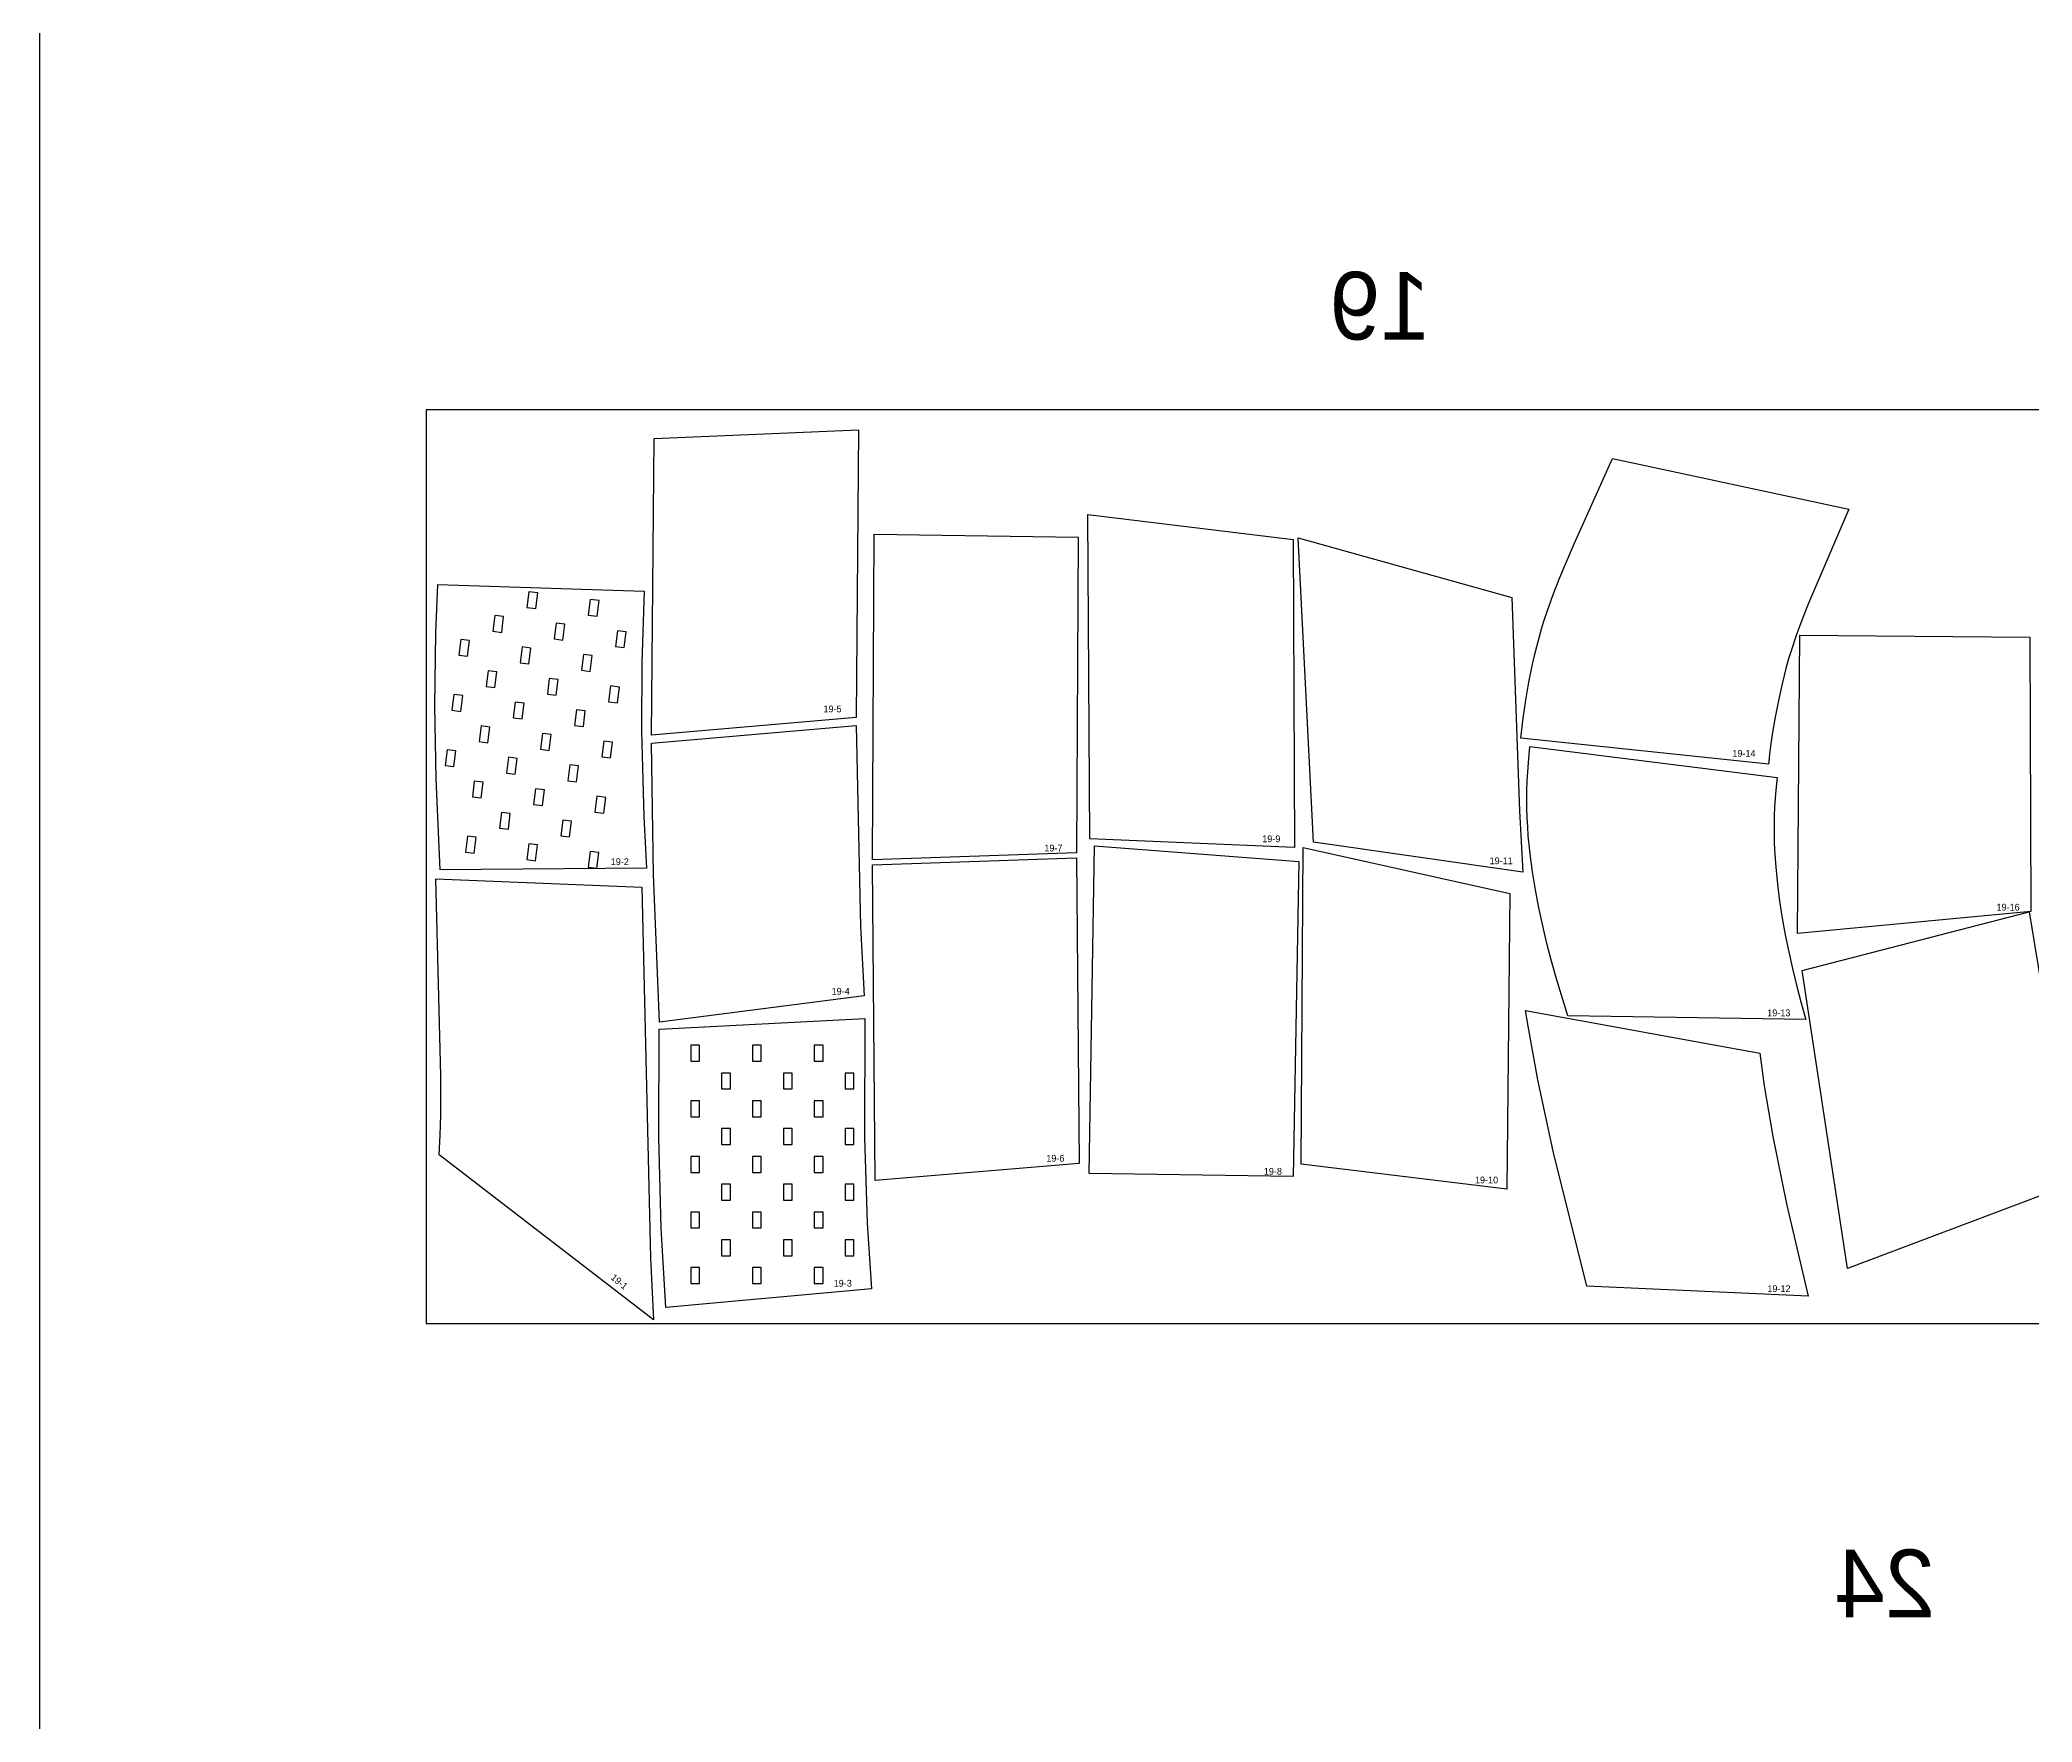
# Model space of a CAD drawing. Header units: millimetres. Extents: x 12942 to 18383, y 13072 to 17462.
# Drawn here: x 12942 to 13531, y 14723 to 15221 of the extents above; entities that cross this region are included whole.
import ezdxf

# ---------------------------------------------------------------- set-up
doc = ezdxf.new("R2010")
doc.units = ezdxf.units.MM
doc.header["$LTSCALE"] = 100
doc.header["$MEASUREMENT"] = 0
for name, color, linetype in [('CUT', 3, 'Continuous'), ('Default', 7, 'Continuous'), ('text', 1, 'Continuous')]:
    doc.layers.add(name, color=color, linetype=linetype)

msp = doc.modelspace()

# ---------------------------------------------------------------- linework, layer by layer
at = {"layer": 'CUT'}
for points in [[(13123.33, 15102.7), (13183.78, 15105.32), (13183.03, 15020.26), (13122.57, 15015.09), (13123.33, 15102.7)], [(13406.54, 15096.81), (13476.36, 15081.81), (13464.53, 15054.27), (13462.67, 15049.57), (13460.92, 15044.82), (13459.3, 15040.02), (13458.56, 15037.6), (13457.86, 15035.17), (13457.21, 15032.72), (13456.61, 15030.26), (13455.53, 15025.31), (13454.57, 15020.34), (13453.74, 15015.35), (13453.06, 15010.33), (13452.66, 15006.53), (13379.46, 15014.17), (13380.12, 15020.07), (13380.9, 15025.4), (13381.84, 15030.71), (13382.91, 15036), (13383.5, 15038.63), (13384.13, 15041.25), (13384.82, 15043.85), (13385.57, 15046.44), (13386.37, 15049.02), (13387.22, 15051.58), (13389.04, 15056.65), (13391.01, 15061.67), (13395.24, 15071.59), (13406.54, 15096.81)], [(13251.5, 15080.3), (13312.21, 15072.93), (13312.6, 14981.89), (13252.1, 14984.47), (13251.5, 15080.3)], [(13188.35, 15074.47), (13248.69, 15073.58), (13248.16, 14980.28), (13187.84, 14978.21), (13188.35, 15074.47)], [(13313.69, 15073.41), (13376.75, 15055.73), (13379.03, 14992.68), (13380.02, 14974.54), (13318.14, 14983.47), (13313.69, 15073.41)], [(13120.39, 15057.58), (13119.68, 15036.51), (13119.6, 15016.26), (13120.32, 14990.96), (13121.08, 14975.79), (13060.14, 14975.24), (13058.93, 15002.17), (13058.58, 15023.74), (13058.87, 15045.3), (13059.42, 15059.56), (13120.39, 15057.58)], [(13085.79, 15052.78), (13088.37, 15052.46), (13088.95, 15057.11), (13086.37, 15057.44), (13085.79, 15052.78)], [(13103.9, 15050.53), (13106.49, 15050.21), (13107.07, 15054.87), (13104.48, 15055.19), (13103.9, 15050.53)], [(13075.72, 15045.75), (13078.31, 15045.43), (13078.88, 15050.09), (13076.3, 15050.41), (13075.72, 15045.75)], [(13093.83, 15043.5), (13096.42, 15043.18), (13097, 15047.84), (13094.41, 15048.16), (13093.83, 15043.5)], [(13065.65, 15038.73), (13068.24, 15038.4), (13068.82, 15043.06), (13066.23, 15043.38), (13065.65, 15038.73)], [(13083.76, 15036.48), (13086.35, 15036.16), (13086.93, 15040.81), (13084.34, 15041.13), (13083.76, 15036.48)], [(13111.95, 15041.25), (13114.53, 15040.93), (13115.11, 15045.59), (13112.52, 15045.91), (13111.95, 15041.25)], [(13461.14, 14956.46), (13461.83, 15044.59), (13529.82, 15044.06), (13530.09, 14962.92), (13461.14, 14956.46)], [(13101.88, 15034.23), (13104.46, 15033.91), (13105.04, 15038.56), (13102.45, 15038.89), (13101.88, 15034.23)], [(13073.69, 15029.45), (13076.28, 15029.13), (13076.86, 15033.79), (13074.27, 15034.11), (13073.69, 15029.45)], [(13091.81, 15027.2), (13094.4, 15026.88), (13094.97, 15031.54), (13092.39, 15031.86), (13091.81, 15027.2)], [(13109.92, 15024.95), (13112.51, 15024.63), (13113.09, 15029.29), (13110.5, 15029.61), (13109.92, 15024.95)], [(13063.63, 15022.42), (13066.21, 15022.1), (13066.79, 15026.76), (13064.2, 15027.08), (13063.63, 15022.42)], [(13081.74, 15020.17), (13084.33, 15019.85), (13084.91, 15024.51), (13082.32, 15024.83), (13081.74, 15020.17)], [(13071.67, 15013.15), (13074.26, 15012.83), (13074.84, 15017.48), (13072.25, 15017.81), (13071.67, 15013.15)], [(13099.85, 15017.93), (13102.44, 15017.6), (13103.02, 15022.26), (13100.43, 15022.58), (13099.85, 15017.93)], [(13122.57, 15012.71), (13183.03, 15017.88), (13184.35, 14958.52), (13185.37, 14938.04), (13124.99, 14930.29), (13123.17, 14973.88), (13122.57, 15012.71)], [(13089.78, 15010.9), (13092.37, 15010.58), (13092.95, 15015.24), (13090.36, 15015.56), (13089.78, 15010.9)], [(13107.9, 15008.65), (13110.48, 15008.33), (13111.06, 15012.99), (13108.48, 15013.31), (13107.9, 15008.65)], [(13382.13, 15011.71), (13455.16, 15002.59), (13454.79, 14998.83), (13454.59, 14996.31), (13454.44, 14993.78), (13454.34, 14991.25), (13454.29, 14988.72), (13454.29, 14986.19), (13454.33, 14983.66), (13454.42, 14981.13), (13454.56, 14978.6), (13454.75, 14976.08), (13455.24, 14971.04), (13455.89, 14966.02), (13456.68, 14961.02), (13457.59, 14956.04), (13458.61, 14951.08), (13459.71, 14946.14), (13460.91, 14941.22), (13462.2, 14936.32), (13463.69, 14931.08), (13393.35, 14932.1), (13389.96, 14943.09), (13388.51, 14948.29), (13387.17, 14953.51), (13385.92, 14958.75), (13384.78, 14964.02), (13383.76, 14969.32), (13382.89, 14974.64), (13382.18, 14979.98), (13381.89, 14982.66), (13381.65, 14985.35), (13381.47, 14988.04), (13381.33, 14990.73), (13381.25, 14993.43), (13381.22, 14996.12), (13381.25, 14998.82), (13381.33, 15001.51), (13381.47, 15004.2), (13381.66, 15006.89), (13382.13, 15011.71)], [(13061.6, 15006.12), (13064.19, 15005.8), (13064.77, 15010.46), (13062.18, 15010.78), (13061.6, 15006.12)], [(13079.72, 15003.87), (13082.3, 15003.55), (13082.88, 15008.21), (13080.29, 15008.53), (13079.72, 15003.87)], [(13097.83, 15001.62), (13100.42, 15001.3), (13100.99, 15005.96), (13098.41, 15006.28), (13097.83, 15001.62)], [(13069.65, 14996.85), (13072.23, 14996.52), (13072.81, 15001.18), (13070.22, 15001.5), (13069.65, 14996.85)], [(13087.76, 14994.6), (13090.35, 14994.28), (13090.93, 14998.93), (13088.34, 14999.25), (13087.76, 14994.6)], [(13105.87, 14992.35), (13108.46, 14992.03), (13109.04, 14996.68), (13106.45, 14997.01), (13105.87, 14992.35)], [(13077.69, 14987.57), (13080.28, 14987.25), (13080.86, 14991.91), (13078.27, 14992.23), (13077.69, 14987.57)], [(13095.8, 14985.32), (13098.39, 14985), (13098.97, 14989.66), (13096.38, 14989.98), (13095.8, 14985.32)], [(13067.62, 14980.54), (13070.21, 14980.22), (13070.79, 14984.88), (13068.2, 14985.2), (13067.62, 14980.54)], [(13085.74, 14978.29), (13088.32, 14977.97), (13088.9, 14982.63), (13086.31, 14982.95), (13085.74, 14978.29)], [(13251.88, 14885.59), (13253.43, 14982.32), (13313.81, 14977.78), (13312.22, 14884.7), (13251.88, 14885.59)], [(13315.16, 14981.92), (13376.16, 14968.24), (13375.27, 14880.92), (13314.56, 14888.28), (13315.16, 14981.92)], [(13103.85, 14976.05), (13106.44, 14975.72), (13107.02, 14980.38), (13104.43, 14980.7), (13103.85, 14976.05)], [(13187.84, 14976.71), (13248.16, 14978.79), (13248.98, 14888.51), (13188.68, 14883.49), (13187.84, 14976.71)], [(13123.19, 14842.3), (13059.86, 14891.1), (13060.15, 14896.92), (13060.31, 14902.75), (13060.37, 14914.4), (13058.81, 14972.64), (13119.7, 14970.15), (13122.27, 14860.55), (13123.19, 14842.3)], [(13462.56, 14945.54), (13529.61, 14962.89), (13542.81, 14882.7), (13476, 14857.47), (13462.56, 14945.54)], [(13187.56, 14851.49), (13126.82, 14845.95), (13125.45, 14869.38), (13124.72, 14896.33), (13124.8, 14928.19), (13185.59, 14931.35), (13185.56, 14896.18), (13186.35, 14870.88), (13187.56, 14851.49)], [(13380.86, 14933.73), (13450.06, 14921.08), (13451.37, 14911.43), (13453.88, 14896.46), (13457.9, 14876.61), (13464.33, 14849.33), (13398.9, 14852.26), (13388.98, 14892.11), (13384.47, 14913.2), (13381.58, 14929.12), (13380.86, 14933.73)], [(13134.16, 14918.75), (13136.77, 14918.75), (13136.77, 14923.44), (13134.16, 14923.44), (13134.16, 14918.75)], [(13152.41, 14918.75), (13155.02, 14918.75), (13155.02, 14923.44), (13152.41, 14923.44), (13152.41, 14918.75)], [(13170.66, 14918.75), (13173.27, 14918.75), (13173.27, 14923.44), (13170.66, 14923.44), (13170.66, 14918.75)], [(13143.29, 14910.53), (13145.89, 14910.53), (13145.89, 14915.23), (13143.29, 14915.23), (13143.29, 14910.53)], [(13161.54, 14910.53), (13164.15, 14910.53), (13164.15, 14915.23), (13161.54, 14915.23), (13161.54, 14910.53)], [(13179.79, 14910.53), (13182.4, 14910.53), (13182.4, 14915.23), (13179.79, 14915.23), (13179.79, 14910.53)], [(13134.16, 14902.32), (13136.77, 14902.32), (13136.77, 14907.01), (13134.16, 14907.01), (13134.16, 14902.32)], [(13152.41, 14902.32), (13155.02, 14902.32), (13155.02, 14907.01), (13152.41, 14907.01), (13152.41, 14902.32)], [(13170.66, 14902.32), (13173.27, 14902.32), (13173.27, 14907.01), (13170.66, 14907.01), (13170.66, 14902.32)], [(13143.29, 14894.11), (13145.89, 14894.11), (13145.89, 14898.8), (13143.29, 14898.8), (13143.29, 14894.11)], [(13161.54, 14894.11), (13164.15, 14894.11), (13164.15, 14898.8), (13161.54, 14898.8), (13161.54, 14894.11)], [(13179.79, 14894.11), (13182.4, 14894.11), (13182.4, 14898.8), (13179.79, 14898.8), (13179.79, 14894.11)], [(13134.16, 14885.89), (13136.77, 14885.89), (13136.77, 14890.59), (13134.16, 14890.59), (13134.16, 14885.89)], [(13152.41, 14885.89), (13155.02, 14885.89), (13155.02, 14890.59), (13152.41, 14890.59), (13152.41, 14885.89)], [(13170.66, 14885.89), (13173.27, 14885.89), (13173.27, 14890.59), (13170.66, 14890.59), (13170.66, 14885.89)], [(13143.29, 14877.68), (13145.89, 14877.68), (13145.89, 14882.37), (13143.29, 14882.37), (13143.29, 14877.68)], [(13161.54, 14877.68), (13164.15, 14877.68), (13164.15, 14882.37), (13161.54, 14882.37), (13161.54, 14877.68)], [(13179.79, 14877.68), (13182.4, 14877.68), (13182.4, 14882.37), (13179.79, 14882.37), (13179.79, 14877.68)], [(13134.16, 14869.46), (13136.77, 14869.46), (13136.77, 14874.16), (13134.16, 14874.16), (13134.16, 14869.46)], [(13152.41, 14869.46), (13155.02, 14869.46), (13155.02, 14874.16), (13152.41, 14874.16), (13152.41, 14869.46)], [(13170.66, 14869.46), (13173.27, 14869.46), (13173.27, 14874.16), (13170.66, 14874.16), (13170.66, 14869.46)], [(13143.29, 14861.25), (13145.89, 14861.25), (13145.89, 14865.94), (13143.29, 14865.94), (13143.29, 14861.25)], [(13161.54, 14861.25), (13164.15, 14861.25), (13164.15, 14865.94), (13161.54, 14865.94), (13161.54, 14861.25)], [(13179.79, 14861.25), (13182.4, 14861.25), (13182.4, 14865.94), (13179.79, 14865.94), (13179.79, 14861.25)], [(13134.16, 14853.04), (13136.77, 14853.04), (13136.77, 14857.73), (13134.16, 14857.73), (13134.16, 14853.04)], [(13152.41, 14853.04), (13155.02, 14853.04), (13155.02, 14857.73), (13152.41, 14857.73), (13152.41, 14853.04)], [(13170.66, 14853.04), (13173.27, 14853.04), (13173.27, 14857.73), (13170.66, 14857.73), (13170.66, 14853.04)]]:
    msp.add_lwpolyline(points, dxfattribs=at)
at = {"layer": 'Default'}
msp.add_lwpolyline([(12941.85, 13072.39), (12941.85, 17461.76), (18382.56, 17461.76), (18382.56, 13072.39)], close=True, dxfattribs=at)
msp.add_lwpolyline([(13056.03, 15111.18), (13056.03, 14841.18), (15556.03, 14841.18), (15556.03, 15111.18), (13056.03, 15111.18)], dxfattribs=at)

# ---------------------------------------------------------------- texts
at = {"layer": 'text', "extrusion": (0, 0, -1), "char_height": 20, "width": 9.39, "attachment_point": 1, "text_direction": (-1, 0, 0)}
for s, insert in [('19', (13352.76, 15151.96)), ('24', (13501.88, 14774.42))]:
    msp.add_mtext(s, dxfattribs=dict(at, insert=insert))
at = {"layer": 'text', "char_height": 2, "width": 9.39, "attachment_point": 1}
for s, insert in [('19-5', (13173.38, 15023.82)), ('19-14', (13441.94, 15010.69)), ('19-7', (13238.65, 14982.71)), ('19-9', (13303.03, 14985.44)), ('19-2', (13110.54, 14978.69)), ('19-11', (13370.22, 14978.95)), ('19-16', (13519.99, 14965.24)), ('19-4', (13175.79, 14940.4)), ('19-13', (13452.24, 14934.01)), ('19-6', (13239.23, 14891.05)), ('19-8', (13303.5, 14887.2)), ('19-10', (13365.89, 14884.64)), ('19-3', (13176.41, 14854.12)), ('19-12', (13452.28, 14852.52))]:
    msp.add_mtext(s, dxfattribs=dict(at, insert=insert))
at = {"layer": 'text', "insert": (13111.64, 14856.04), "char_height": 2, "width": 9.39, "attachment_point": 1, "rotation": 320.55214}
msp.add_mtext('19-1', dxfattribs=at)

doc.saveas('drawing.dxf')
